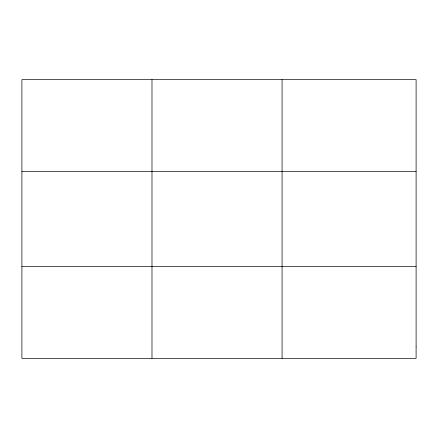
<?xml version="1.0" encoding="UTF-8"?>
<svg xmlns="http://www.w3.org/2000/svg" width="438" height="438" viewBox="0 0 438 438"><rect width="100%" height="100%" fill="white"/><g stroke="black" fill="none" stroke-linecap="round" stroke-linejoin="round"><path stroke-width="0.66" d="M151.986 358.344L151.986 79.656M282.072 358.344L282.072 79.656M21.9 171.625L416.1 171.625M21.9 266.375L416.1 266.375M416.1 346.847L416.1 358.344L21.9 358.344L21.9 79.656L416.1 79.656L416.1 346.847"/></g></svg>
